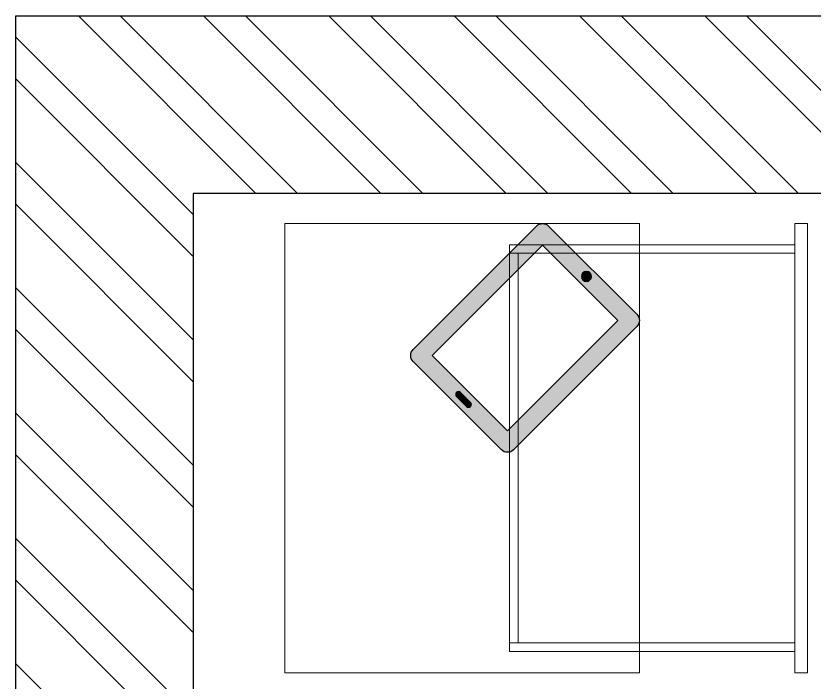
# Model space of a CAD drawing. Header units: feet. Extents: x 9895686 to 9903211, y -6853034 to -6842446.
# Drawn here: x 9895686 to 9896811, y -6844399 to -6843461 of the extents above; entities that cross this region are included whole.
import ezdxf

# ---------------------------------------------------------------- set-up
doc = ezdxf.new("R2010")
doc.units = ezdxf.units.FT
doc.header["$LTSCALE"] = 33
doc.header["$MEASUREMENT"] = 0
doc.layers.add('A-WALL', color=1, linetype='Continuous')
for name, color, linetype, lineweight in [('A-WALL HATCH', 251, 'Continuous', 5), ('LENS-FURNITURE', 13, 'Continuous', 9), ('LENS_DIMENSION', 193, 'Continuous', 0)]:
    doc.layers.add(name, color=color, linetype=linetype, lineweight=lineweight)

# ---------------------------------------------------------------- blocks, each defined once
blk = doc.blocks.new('A$Ca0fa8df8')
at = {"layer": 'A-WALL HATCH'}
h = blk.add_hatch(dxfattribs=at)
h.set_pattern_fill('ANSI32', color=256, scale=333)
h.set_pattern_definition([(45, (-4295573.609453732, 5466910.072039519), (-88.29995930067012, 88.29995930067012), []), (45, (-4295514.742814297, 5466910.072039519), (-88.29995930067012, 88.29995930067012), [])])
h.paths.add_polyline_path([(-9500, 7525), (-1015, 7525), (-1014.999999996274, 4529.999999999069), (-1265, 4530.000000000931), (-1265, 7275), (-9500, 7275)])
at = {"layer": 'A-WALL'}
blk.add_lwpolyline([(-9500, 7525), (-1015, 7525), (-1014.999999996274, 4529.999999999069), (-1265, 4530.000000000931), (-1265, 7275), (-9500, 7275)], close=True, dxfattribs=at)
blk = doc.blocks.new('TRIAL SET CABINET 633x500')
at = {"layer": 'LENS-FURNITURE'}
h = blk.add_hatch(color=9, dxfattribs=at)
h.dxf.hatch_style = 1
edge = h.paths.add_edge_path()
edge.add_line((-8.54246803093703, -981.9670201920668), (115.9083254579454, -857.5162267031847))
edge.add_arc((107.4230440836399, -849.030945328879), 12.00000000009463, 315, 405)
edge.add_line((115.9083254579454, -840.5456639545736), (-58.03994271345434, -666.5973957831737))
edge.add_arc((-66.52522408775982, -675.0826771574792), 12.00000000009463, 45.00000000000002, 135)
edge.add_line((-75.01050546206531, -666.5973957831737), (-199.4612989509478, -791.0481892720562))
edge.add_arc((-190.9760175766423, -799.5334706454303), 11.99999999943607, 135.0000000031442, 225.0000000031442)
edge.add_line((-199.4612989500165, -808.0187520197359), (-25.5130307786167, -981.967020191136))
edge.add_arc((-17.02774940431148, -973.4817388177615), 11.99999999943605, 224.9999999968574, 314.9999999968578)
h.paths.add_polyline_path([(-17.02774940524252, -955.0969625067663), (89.03826777357607, -849.0309453279477), (-66.52522408775982, -693.4674534666119), (-172.5912412665784, -799.5334706454305)], flags=16)
edge = h.paths.add_edge_path(flags=16)
edge.add_line((-138.2965623782947, -741.9042679787381), (-124.1544267544522, -727.7621323548956))
edge.add_arc((-121.3259996296837, -730.5905594796641), 4.000000000031514, 45.00000000000051, 134.9999999999996, ccw=False)
edge.add_arc((-121.3259996296838, -730.5905594796641), 4.000000000031584, -45.000000000000625, 44.999999999999375, ccw=False)
edge.add_line((-118.4975725049153, -733.4189866044327), (-132.6397081287578, -747.561122228275))
edge.add_arc((-135.4681352535263, -744.7326951035067), 4.000000000031524, 225.0000000000006, 314.99999999999966, ccw=False)
edge.add_arc((-135.4681352535261, -744.7326951035066), 4.000000000031665, 135.0000000000006, 225.0000000000006, ccw=False)
edge = h.paths.add_edge_path(flags=16)
edge.add_arc((44.84409394953398, -910.9027886827243), 7, 0, 360)
at = {"layer": 'LENS-FURNITURE', "lineweight": 0}
h = blk.add_hatch(dxfattribs=at)
h.set_pattern_fill('ANSI31', color=252, scale=10, angle=405)
h.set_pattern_definition([(90, (-3772352.875833935, -3684050.327587578), (-1.25, 2e-16), [])])
edge = h.paths.add_edge_path()
edge.add_line((-138.2965623782947, -741.9042679787381), (-124.1544267544522, -727.7621323548956))
edge.add_arc((-121.3259996296837, -730.5905594796641), 4.000000000031514, 45.00000000000051, 134.9999999999996, ccw=False)
edge.add_arc((-121.3259996296838, -730.5905594796641), 4.000000000031584, -45.000000000000625, 44.999999999999375, ccw=False)
edge.add_line((-118.4975725049153, -733.4189866044327), (-132.6397081287578, -747.561122228275))
edge.add_arc((-135.4681352535263, -744.7326951035067), 4.000000000031524, 225.0000000000006, 314.99999999999966, ccw=False)
edge.add_arc((-135.4681352535261, -744.7326951035066), 4.000000000031665, 135.0000000000006, 225.0000000000006, ccw=False)
edge = h.paths.add_edge_path()
edge.add_arc((44.84409394953398, -910.9027886827243), 7, 0, 360)
at = {"layer": 'LENS-FURNITURE'}
blk.add_lwpolyline([(119.4230440827086, -352.4817388160154), (119.4230440827086, -985.4817388160156), (-380.5769559172913, -985.4817388160156), (-380.5769559172913, -352.4817388160154)], close=True, dxfattribs=at)
at = {"layer": 'LENS-FURNITURE', "color": 146}
for points in [[(338.5359051078558, -352.4817388160154), (338.5359051078558, -985.4817388160156), (356.5359051078559, -985.4817388160156), (356.5359051078559, -352.4817388160154)], [(-63.4640948921442, -382.4817388160154), (-63.4640948921442, -394.4817388160154), (338.5359051078558, -394.4817388160154), (338.5359051078558, -382.4817388160154)], [(-63.4640948921442, -394.4817388160154), (-63.4640948921442, -943.4817388160153), (-51.4640948921442, -943.4817388160153), (-51.4640948921442, -394.4817388160154)], [(-63.4640948921442, -955.4817388160152), (-63.4640948921442, -943.4817388160153), (338.5359051078558, -943.4817388160153), (338.5359051078558, -955.4817388160152)]]:
    blk.add_lwpolyline(points, close=True, dxfattribs=at)
at = {"layer": 'LENS-FURNITURE', "color": 18, "lineweight": 30}
for points in [[(-8.54246803093703, -981.9670201920668), (115.9083254579454, -857.5162267031847, 0.4142135623730951), (115.9083254579454, -840.5456639545736), (-58.03994271345434, -666.5973957831737, 0.4142135623730951), (-75.01050546206531, -666.5973957831737), (-199.4612989509478, -791.0481892720562, 0.4142135623730951), (-199.4612989500165, -808.0187520197359), (-25.51303077861669, -981.967020191136, 0.4142135623730951)], [(-138.2965623782947, -741.9042679787381), (-124.1544267544522, -727.7621323548956, -0.4142135623730951), (-118.4975725049153, -727.7621323548956), (-118.4975725049153, -727.7621323548956, -0.4142135623730951), (-118.4975725049153, -733.4189866044327), (-132.6397081287578, -747.561122228275, -0.4142135623730951), (-138.2965623782947, -747.561122228275), (-138.2965623782947, -747.561122228275, -0.4142135623730951)]]:
    blk.add_lwpolyline(points, format="xyb", close=True, dxfattribs=at)
blk.add_lwpolyline([(-17.02774940524252, -955.0969625067663), (89.03826777357607, -849.0309453279477), (-66.52522408775982, -693.4674534666119), (-172.5912412665784, -799.5334706454305)], close=True, dxfattribs=at)
blk.add_circle((44.84409394953398, -910.9027886827243), 7, dxfattribs=at)

msp = doc.modelspace()

# ---------------------------------------------------------------- block references
at = {"layer": 'LENS-FURNITURE', "xscale": -1, "rotation": 180}
msp.add_blockref('TRIAL SET CABINET 633x500', (9896445.292200882, -6844738.74524655), dxfattribs=at)
at = {"layer": 'LENS_DIMENSION', "rotation": 90}
msp.add_blockref('A$Ca0fa8df8', (9903210.897204151, -6842445.843248531), dxfattribs=at)

doc.saveas('drawing.dxf')
